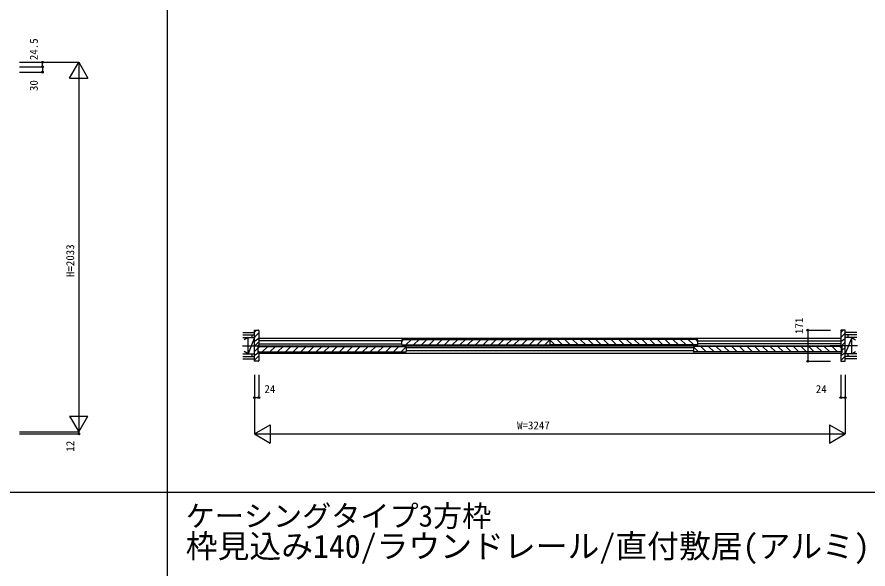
# Model space of a CAD drawing. Units: millimetres, scale not verified. Extents: x -14341 to 14340, y -10000 to 10000.
# Drawn here: x -9469 to -4790, y -7175 to -4138 of the extents above; entities that cross this region are included whole.
import ezdxf
from ezdxf.enums import TextEntityAlignment as Align

# ---------------------------------------------------------------- set-up
doc = ezdxf.new("R2010")
doc.units = ezdxf.units.MM
doc.header["$LTSCALE"] = 50
for name, color, linetype in [('0-0_0', 7, 'Continuous'), ('0-2_YKK_B1', 4, 'Continuous'), ('0-4_YKK_F1', 7, 'Continuous'), ('0-6_YKK_N1', 2, 'Continuous'), ('0-7_YKK_Z1', 7, 'Continuous')]:
    doc.layers.add(name, color=color, linetype=linetype)
doc.styles.add('ＭＳ ゴシック', font='')
doc.styles.get('ＭＳ ゴシック').set_extended_font_data('MS Gothic')

msp = doc.modelspace()

# ---------------------------------------------------------------- linework, layer by layer
at = {"layer": '0-2_YKK_B1'}
for p, q in [((-8162.48, -5872.46), (-8151.42, -5861.4)), ((-8162.48, -6019.4), (-8162.48, -5874.4)), ((-8162.48, -5900.74), (-8138.48, -5876.74)), ((-8138.48, -5863.4), (-8138.48, -5943.9)), ((-4939.48, -5874.22), (-4926.67, -5861.4)), ((-4939.48, -5863.4), (-4939.48, -5943.9)), ((-4939.48, -5902.5), (-4915.48, -5878.5)), ((-4915.48, -6019.4), (-4915.48, -5874.4)), ((-8162.48, -5921.53), (-8138.48, -5905.03)), ((-8162.48, -5949.81), (-8138.48, -5925.81)), ((-8138.48, -5905.4), (-4939.48, -5905.4)), ((-7352.98, -5919.4), (-8138.48, -5919.4)), ((-8138.48, -5936.4), (-7352.98, -5936.4)), ((-7352.98, -5923.13), (-7342.76, -5912.9)), ((-7352.98, -5939.6), (-7352.98, -5916.2)), ((-7349.68, -5912.9), (-6542.28, -5912.9)), ((-7330.33, -5942.9), (-7300.33, -5912.9)), ((-7287.9, -5942.9), (-7257.9, -5912.9)), ((-7245.48, -5942.9), (-7215.48, -5912.9)), ((-7203.05, -5942.9), (-7173.05, -5912.9)), ((-7160.62, -5942.9), (-7130.62, -5912.9)), ((-7118.2, -5942.9), (-7088.2, -5912.9)), ((-7075.77, -5942.9), (-7045.77, -5912.9)), ((-7033.35, -5942.9), (-7003.35, -5912.9)), ((-6990.92, -5942.9), (-6960.92, -5912.9)), ((-6948.49, -5942.9), (-6918.49, -5912.9)), ((-6906.07, -5942.9), (-6876.07, -5912.9)), ((-6863.64, -5942.9), (-6833.64, -5912.9)), ((-6821.21, -5942.9), (-6791.21, -5912.9)), ((-6778.79, -5942.9), (-6748.79, -5912.9)), ((-6736.36, -5942.9), (-6706.36, -5912.9)), ((-6693.93, -5942.9), (-6663.93, -5912.9)), ((-6651.51, -5942.9), (-6621.51, -5912.9)), ((-6609.08, -5942.9), (-6579.08, -5912.9)), ((-6566.65, -5942.9), (-6539.1, -5915.34)), ((-6538.98, -5916.2), (-6538.98, -5939.6)), ((-6538.98, -5916.2), (-6538.98, -5939.6)), ((-6511.31, -5942.9), (-6538.87, -5915.34)), ((-5728.28, -5912.9), (-6535.68, -5912.9)), ((-6468.89, -5942.9), (-6498.89, -5912.9)), ((-6426.46, -5942.9), (-6456.46, -5912.9)), ((-6384.03, -5942.9), (-6414.03, -5912.9)), ((-6341.61, -5942.9), (-6371.61, -5912.9)), ((-6299.18, -5942.9), (-6329.18, -5912.9)), ((-6256.75, -5942.9), (-6286.75, -5912.9)), ((-6214.33, -5942.9), (-6244.33, -5912.9)), ((-6171.9, -5942.9), (-6201.9, -5912.9)), ((-6129.47, -5942.9), (-6159.47, -5912.9)), ((-6087.05, -5942.9), (-6117.05, -5912.9)), ((-6044.62, -5942.9), (-6074.62, -5912.9)), ((-6002.19, -5942.9), (-6032.19, -5912.9)), ((-5959.77, -5942.9), (-5989.77, -5912.9)), ((-5917.34, -5942.9), (-5947.34, -5912.9)), ((-5874.92, -5942.9), (-5904.92, -5912.9)), ((-5832.49, -5942.9), (-5862.49, -5912.9)), ((-5790.06, -5942.9), (-5820.06, -5912.9)), ((-5747.64, -5942.9), (-5777.64, -5912.9)), ((-5724.98, -5923.13), (-5735.21, -5912.9)), ((-5724.98, -5939.6), (-5724.98, -5916.2)), ((-5724.98, -5919.4), (-4939.48, -5919.4)), ((-4939.48, -5936.4), (-5724.98, -5936.4)), ((-4939.48, -5923.28), (-4915.48, -5906.78)), ((-4933.77, -5945.86), (-4915.48, -5927.57)), ((-8162.48, -5978.1), (-8144.48, -5960.1)), ((-8162.48, -5998.88), (-8142.95, -5986.85)), ((-8144.48, -5946.9), (-8144.48, -5984.9)), ((-8142.98, -5961.13), (-8132.76, -5950.9)), ((-8142.98, -5977.6), (-8142.98, -5954.2)), ((-8139.48, -5944.9), (-8142.48, -5944.9)), ((-8142.48, -5986.9), (-8139.48, -5986.9)), ((-8139.68, -5950.9), (-7331.78, -5950.9)), ((-8139.68, -5980.9), (-7331.78, -5980.9)), ((-8138.48, -5987.9), (-8138.48, -6030.4)), ((-8138.48, -5987.9), (-4939.48, -5987.9)), ((-8120.33, -5980.9), (-8090.33, -5950.9)), ((-8077.9, -5980.9), (-8047.9, -5950.9)), ((-8035.48, -5980.9), (-8005.48, -5950.9)), ((-7993.05, -5980.9), (-7963.05, -5950.9)), ((-7950.62, -5980.9), (-7920.62, -5950.9)), ((-7908.2, -5980.9), (-7878.2, -5950.9)), ((-7865.77, -5980.9), (-7835.77, -5950.9)), ((-7823.35, -5980.9), (-7793.35, -5950.9)), ((-7780.92, -5980.9), (-7750.92, -5950.9)), ((-7738.49, -5980.9), (-7708.49, -5950.9)), ((-7696.07, -5980.9), (-7666.07, -5950.9)), ((-7653.64, -5980.9), (-7623.64, -5950.9)), ((-7611.21, -5980.9), (-7581.21, -5950.9)), ((-7568.79, -5980.9), (-7538.79, -5950.9)), ((-7526.36, -5980.9), (-7496.36, -5950.9)), ((-7483.93, -5980.9), (-7453.93, -5950.9)), ((-7441.51, -5980.9), (-7411.51, -5950.9)), ((-7399.08, -5980.9), (-7369.08, -5950.9)), ((-7356.65, -5980.9), (-7328.72, -5952.97)), ((-7349.68, -5942.9), (-6542.28, -5942.9)), ((-7328.48, -5954.2), (-7328.48, -5977.6)), ((-7328.48, -5957.4), (-5749.48, -5957.4)), ((-5749.48, -5974.4), (-7328.48, -5974.4)), ((-5728.28, -5942.9), (-6535.68, -5942.9)), ((-5749.48, -5954.2), (-5749.48, -5977.6)), ((-5721.31, -5980.9), (-5749.24, -5952.97)), ((-4938.28, -5950.9), (-5746.18, -5950.9)), ((-4938.28, -5980.9), (-5746.18, -5980.9)), ((-5678.89, -5980.9), (-5708.89, -5950.9)), ((-5636.46, -5980.9), (-5666.46, -5950.9)), ((-5594.03, -5980.9), (-5624.03, -5950.9)), ((-5551.61, -5980.9), (-5581.61, -5950.9)), ((-5509.18, -5980.9), (-5539.18, -5950.9)), ((-5466.75, -5980.9), (-5496.75, -5950.9)), ((-5424.33, -5980.9), (-5454.33, -5950.9)), ((-5381.9, -5980.9), (-5411.9, -5950.9)), ((-5339.47, -5980.9), (-5369.47, -5950.9)), ((-5297.05, -5980.9), (-5327.05, -5950.9)), ((-5254.62, -5980.9), (-5284.62, -5950.9)), ((-5212.19, -5980.9), (-5242.19, -5950.9)), ((-5169.77, -5980.9), (-5199.77, -5950.9)), ((-5127.34, -5980.9), (-5157.34, -5950.9)), ((-5084.92, -5980.9), (-5114.92, -5950.9)), ((-5042.49, -5980.9), (-5072.49, -5950.9)), ((-5000.06, -5980.9), (-5030.06, -5950.9)), ((-4957.64, -5980.9), (-4987.64, -5950.9)), ((-4934.98, -5961.13), (-4945.21, -5950.9)), ((-4939.48, -6000.64), (-4915.48, -5984.14)), ((-4939.48, -5987.9), (-4939.48, -6030.4)), ((-4938.48, -5944.9), (-4935.48, -5944.9)), ((-4935.48, -5986.9), (-4938.48, -5986.9)), ((-4934.98, -5977.6), (-4934.98, -5954.2)), ((-4933.48, -5946.9), (-4933.48, -5984.9)), ((-4933.48, -5973.85), (-4915.48, -5955.85)), ((-8162.48, -6027.17), (-8138.48, -6003.17)), ((-4939.48, -6028.92), (-4915.48, -6004.92))]:
    msp.add_line(p, q, dxfattribs=at)
for points in [[(-8162.48, -6007.4), (-8162.48, -5886.4), (-8162.48, -5861.4), (-8140.48, -5861.4)], [(-4915.48, -6007.4), (-4915.48, -5886.4), (-4915.48, -5861.4), (-4937.48, -5861.4)], [(-8140.48, -6032.4), (-8162.48, -6032.4), (-8162.48, -6007.4)], [(-4937.48, -6032.4), (-4915.48, -6032.4), (-4915.48, -6007.4)]]:
    msp.add_lwpolyline(points, dxfattribs=at)
for centre, radius, start, end in [((-8140.48, -5863.4), 2, 0.00001, 89.99999), ((-4937.48, -5863.4), 2, 90.00001, 179.99999), ((-7349.68, -5916.2), 3.3, 90, 180), ((-7349.68, -5939.6), 3.3, 180, 270), ((-6542.28, -5916.2), 3.3, 0, 90), ((-6542.28, -5939.6), 3.3, 270, 0), ((-6535.68, -5916.2), 3.3, 90, 180), ((-6535.68, -5939.6), 3.3, 180, 270), ((-5728.28, -5916.2), 3.3, 0, 90), ((-5728.28, -5939.6), 3.3, 270, 0), ((-8142.48, -5946.9), 2, 90.00001, 179.99999), ((-8142.48, -5984.9), 2, 180.00001, 269.99999), ((-8139.68, -5954.2), 3.3, 90, 180), ((-8139.68, -5977.6), 3.3, 180, 270), ((-8139.48, -5943.9), 1, 270.00001, 359.99999), ((-8139.48, -5987.9), 1, 0.00001, 89.99999), ((-7331.78, -5954.2), 3.3, 0, 90), ((-7331.78, -5977.6), 3.3, 270, 0), ((-5746.18, -5954.2), 3.3, 90, 180), ((-5746.18, -5977.6), 3.3, 180, 270), ((-4938.48, -5943.9), 1, 180.00001, 269.99999), ((-4938.48, -5987.9), 1, 90.00001, 179.99999), ((-4938.28, -5954.2), 3.3, 0, 90), ((-4938.28, -5977.6), 3.3, 270, 0), ((-4935.48, -5946.9), 2, 0.00001, 89.99999), ((-4935.48, -5984.9), 2, 270.00001, 359.99999), ((-8140.48, -6030.4), 2, 270.00001, 359.99999), ((-4937.48, -6030.4), 2, 180.00001, 269.99999)]:
    msp.add_arc(centre, radius, start, end, dxfattribs=at)
at = {"layer": '0-4_YKK_F1'}
for p, q in [((-8640.8, -9999.9), (-8640.8, 9500.1)), ((-14340.8, -6752.4), (14159.2, -6752.4))]:
    msp.add_line(p, q, dxfattribs=at)
at = {"layer": '0-6_YKK_N1'}
for p, q in [((-9454.1, -4387.4), (-9129.1, -4387.4)), ((-9179.1, -4474), (-9129.1, -4387.4)), ((-9129.1, -4387.4), (-9079.1, -4474)), ((-9129.1, -4387.4), (-9129.1, -6420.4)), ((-9454.1, -4441.9), (-9329.1, -4441.9)), ((-9329.1, -4411.9), (-9329.1, -4441.9)), ((-9179.1, -4474), (-9079.1, -4474)), ((-5121.48, -5861.4), (-4996.48, -5861.4)), ((-5121.48, -5861.4), (-5121.48, -6032.4)), ((-5121.48, -6032.4), (-4996.48, -6032.4)), ((-8162.48, -6107.4), (-8162.48, -6432.4)), ((-8138.48, -6107.4), (-8138.48, -6232.4)), ((-4915.48, -6107.4), (-4915.48, -6432.4)), ((-8162.48, -6232.4), (-8138.48, -6232.4)), ((-9179.1, -6333.8), (-9079.1, -6333.8)), ((-9179.1, -6333.8), (-9129.1, -6420.4)), ((-9129.1, -6420.4), (-9079.1, -6333.8)), ((-8162.48, -6432.4), (-8075.88, -6382.4)), ((-8075.88, -6382.4), (-8075.88, -6482.4)), ((-5002.09, -6382.4), (-5002.09, -6482.4)), ((-5002.09, -6382.4), (-4915.48, -6432.4)), ((-9454.1, -6420.4), (-9129.1, -6420.4)), ((-9454.1, -6432.4), (-9129.1, -6432.4)), ((-9129.1, -6420.4), (-9129.1, -6432.4)), ((-8162.48, -6432.4), (-8075.88, -6482.4)), ((-8162.48, -6432.4), (-4915.48, -6432.4)), ((-5002.09, -6482.4), (-4915.48, -6432.4))]:
    msp.add_line(p, q, dxfattribs=at)
for points in [[(-9454.1, -4411.9), (-9329.1, -4411.9), (-9329.1, -4387.4)], [(-4939.48, -6107.4), (-4939.48, -6232.4), (-4915.48, -6232.4)]]:
    msp.add_lwpolyline(points, dxfattribs=at)
for centre in [(-9329.1, -4387.4), (-9329.1, -4411.9), (-9329.1, -4441.9), (-5121.48, -5861.4), (-5121.48, -6032.4), (-8162.48, -6232.4), (-8138.48, -6232.4), (-4939.48, -6232.4), (-4915.48, -6232.4), (-9129.1, -6432.4)]:
    msp.add_circle(centre, 5, dxfattribs=at)
at = {"layer": '0-7_YKK_Z1'}
for p, q in [((-8227.66, -5874.4), (-8162.48, -5874.4)), ((-8227.66, -5886.9), (-8162.48, -5886.9)), ((-8177.48, -5886.9), (-8177.48, -5901.9)), ((-4850.31, -5874.4), (-4915.48, -5874.4)), ((-4850.31, -5886.9), (-4915.48, -5886.9)), ((-4900.48, -5886.9), (-4900.48, -5901.9)), ((-8227.66, -5901.9), (-8162.48, -5901.9)), ((-8198.48, -5901.9), (-8219.25, -5915.17)), ((-8198.48, -5991.9), (-8198.48, -5901.9)), ((-8162.48, -5901.9), (-8198.48, -5991.9)), ((-4850.31, -5901.9), (-4915.48, -5901.9)), ((-4879.48, -5901.9), (-4915.48, -5991.9)), ((-4879.48, -5991.9), (-4879.48, -5901.9)), ((-4879.48, -5901.9), (-4858.71, -5915.17)), ((-8229.19, -5946.9), (-5002.73, -5946.9)), ((-8198.48, -5991.9), (-8219.25, -5978.63)), ((-4847.86, -5946.9), (-4999.73, -5946.9)), ((-4879.48, -5991.9), (-4858.71, -5978.63)), ((-8227.66, -5991.9), (-8162.48, -5991.9)), ((-8227.66, -6006.9), (-8162.48, -6006.9)), ((-8227.66, -6006.9), (-8162.48, -6006.9)), ((-8227.66, -6019.4), (-8162.48, -6019.4)), ((-8177.48, -5991.9), (-8177.48, -6006.9)), ((-4850.31, -5991.9), (-4915.48, -5991.9)), ((-4850.31, -6006.9), (-4915.48, -6006.9)), ((-4850.31, -6006.9), (-4915.48, -6006.9)), ((-4850.31, -6019.4), (-4915.48, -6019.4)), ((-4900.48, -5991.9), (-4900.48, -6006.9))]:
    msp.add_line(p, q, dxfattribs=at)

# ---------------------------------------------------------------- texts
at = {"layer": '0-0_0', "style": 'ＭＳ ゴシック'}
for s, height, p in [('ケーシングタイプ3方枠', 117.3, (-8540.8, -6977.4)), ('枠見込み140/ラウンドレール/直付敷居(アルミ)', 128.3, (-8540.8, -7152.4))]:
    msp.add_text(s, height=height, dxfattribs=at).set_placement(p, align=Align.BOTTOM_LEFT)
at = {"layer": '0-6_YKK_N1', "style": 'ＭＳ ゴシック'}
for s, p in [('24.5', (-9341.1, -4375.65)), ('30', (-9341.1, -4545.87)), ('H=2033', (-9141.1, -5568.9)), ('171', (-5133.48, -5881.92)), ('12', (-9140.92, -6529.7))]:
    msp.add_text(s, height=43.99, rotation=90, dxfattribs=at).set_placement(p, align=Align.BOTTOM_LEFT)
for s, p in [('24', (-8108.24, -6220.4)), ('24', (-5076.77, -6220.4)), ('W=3247', (-6718.98, -6420.4))]:
    msp.add_text(s, height=43.99, dxfattribs=at).set_placement(p, align=Align.BOTTOM_LEFT)

doc.saveas('drawing.dxf')
